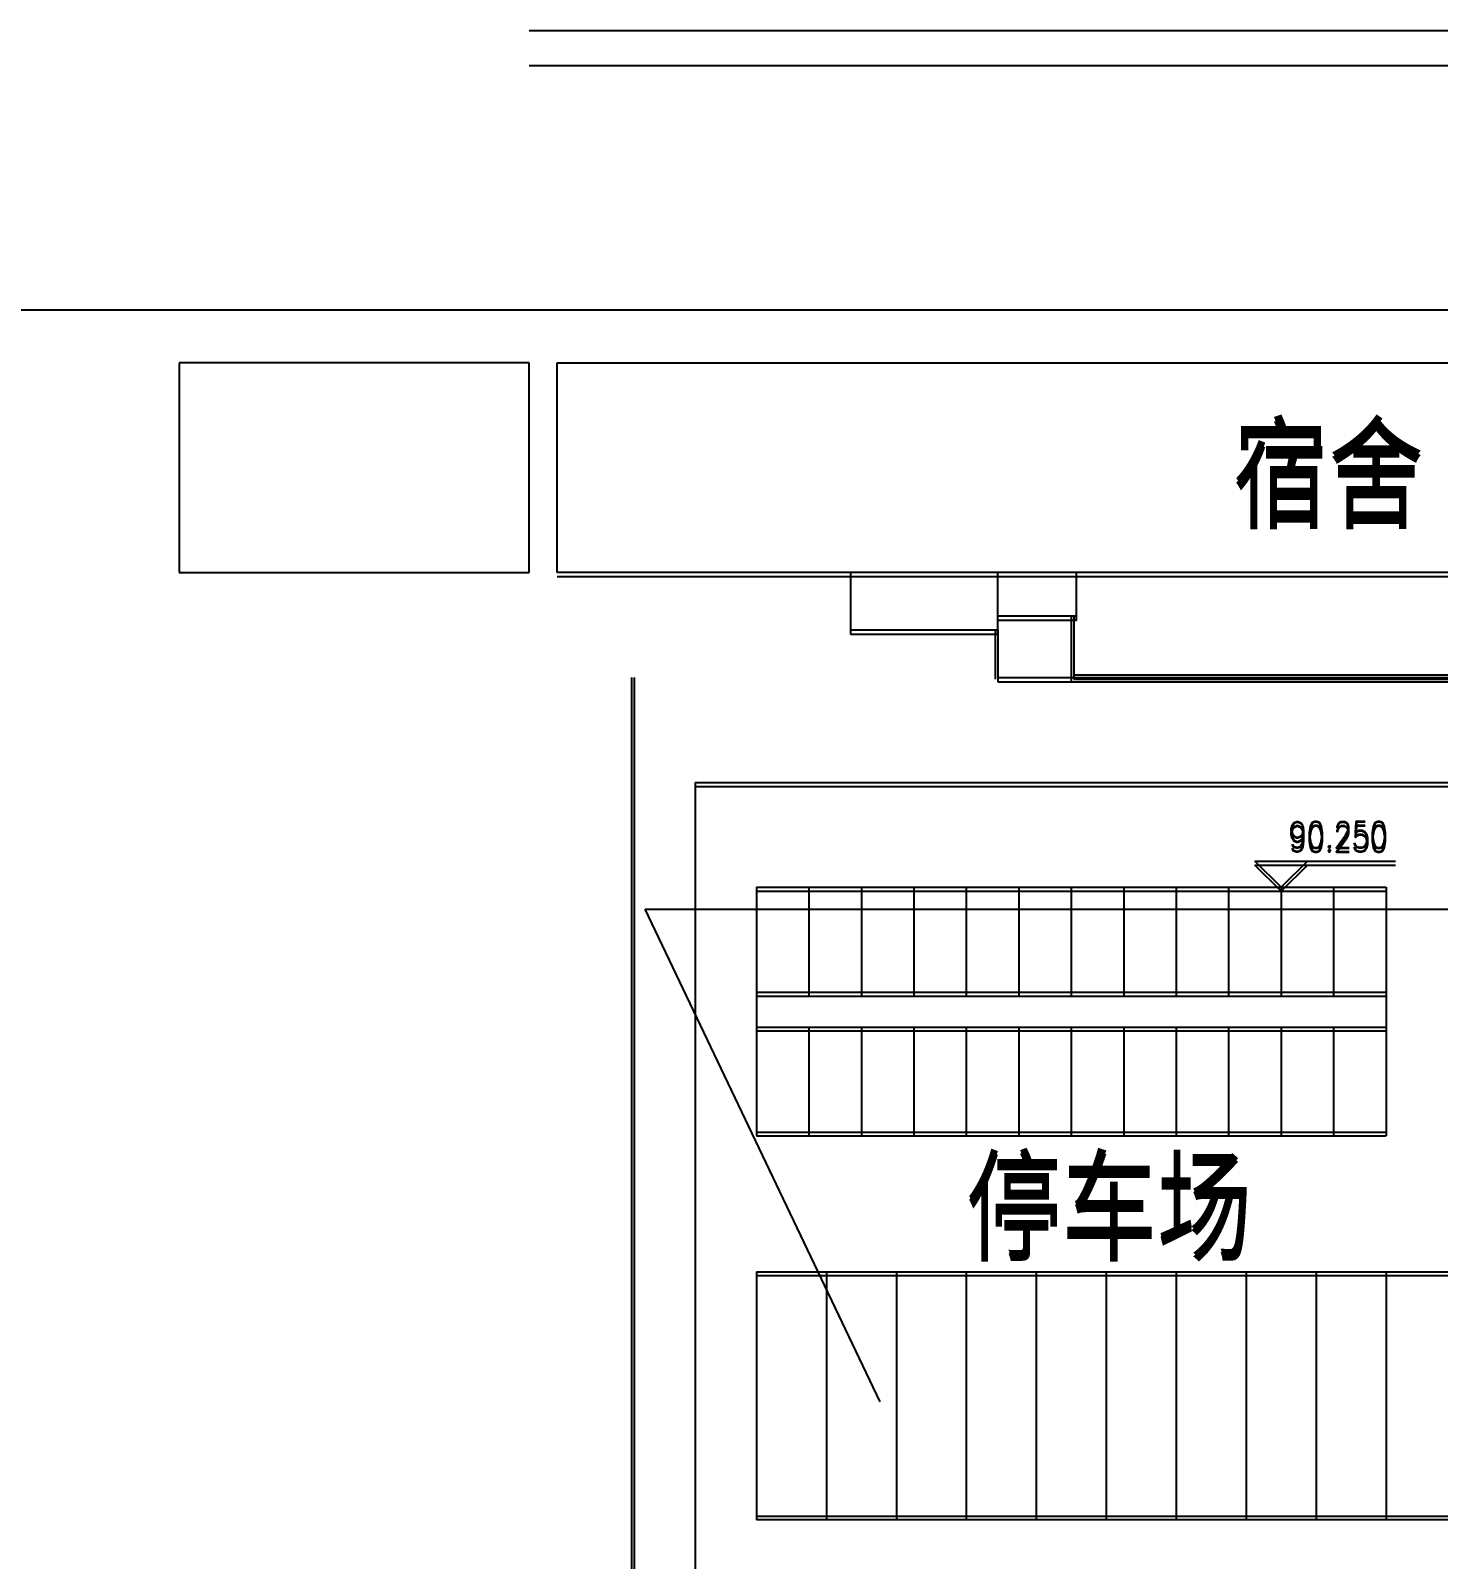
# Model space of a CAD drawing. Extents: x 532522 to 2902776, y -101917278 to 111238625.
# Drawn here: x 2901194.5 to 2901274.9, y 2548930.9 to 2549018.3 of the extents above; entities that cross this region are included whole.
import ezdxf
from ezdxf.enums import TextEntityAlignment as Align

# ---------------------------------------------------------------- set-up
doc = ezdxf.new("R2010")
doc.units = 0
doc.header["$LTSCALE"] = 1000
doc.header["$MEASUREMENT"] = 0
doc.linetypes.add('DASHDOT', pattern=[1, 0.5, -0.25, 0, -0.25])
for name, color, linetype in [('#1力能', 7, 'CONTINUOUS'), ('$TD_AUDIT_GENERATED_(1B714A)', 7, 'CONTINUOUS'), ('PUB_DIM', 3, 'CONTINUOUS'), ('PUB_TEXT', 7, 'CONTINUOUS'), ('道路', 5, 'CONTINUOUS')]:
    doc.layers.add(name, color=color, linetype=linetype)
doc.styles.add('_HZTCH', font='', dxfattribs={"width": 0.8})
doc.styles.add('DIM_FONT', font='SIMPLEX.shx', dxfattribs={"width": 0.8})
doc.styles.get("Standard").update_dxf_attribs({"font": '', "width": 1.1})
doc.styles.get('_HZTCH').set_extended_font_data('SimSun')
doc.styles.get('Standard').set_extended_font_data('SimSun')
doc.dimstyles.get("Standard").update_dxf_attribs({"dimtxt": 0.18, "dimasz": 0.18, "dimexe": 0.18, "dimexo": 0.0625, "dimgap": 0.09, "dimtad": 0, "dimtih": 1, "dimtoh": 1, "dimdec": 4, "dimzin": 0, "dimdsep": 46, "dimtxsty": 'Standard', "dimcen": 0.09, "dimadec": 0, "dimazin": 0, "dimtfac": 1, "dimtdec": 4, "dimtofl": 0, "dimtmove": 0, "dimatfit": 3, "dimfxl": 1, "dimtolj": 1, "dimtzin": 0, "dimarcsym": 0})

msp = doc.modelspace()

# ---------------------------------------------------------------- linework, layer by layer
at = {"layer": '$TD_AUDIT_GENERATED_(1B714A)', "color": 2, "linetype": 'Continuous'}
for p, q in [((2901305.854761758, 2549002.334324524), (2901186.554761758, 2549002.334324521)), ((2901253.954762019, 2548984.834326383), (2901253.954760877, 2548981.334341448)), ((2901254.104762019, 2548984.834326383), (2901254.104760926, 2548981.484341399)), ((2901249.604761758, 2548984.034319323), (2901249.604760926, 2548981.484342867)), ((2901249.754761758, 2548984.034319275), (2901249.754760877, 2548981.334342818)), ((2901228.804761757, 2548981.3343496), (2901228.80476176, 2548896.550450936)), ((2901228.954761757, 2548981.3343496), (2901228.95476176, 2548896.550450936)), ((2901253.954760877, 2548981.334341448), (2901300.154760877, 2548981.334326383)), ((2901254.104760926, 2548981.484341399), (2901300.004760926, 2548981.484326432)), ((2901235.954761758, 2548969.334351462), (2901271.954761758, 2548969.334339723)), ((2901235.954761758, 2548969.334351462), (2901235.954761758, 2548955.334351462)), ((2901238.954761758, 2548969.334351462), (2901238.954761758, 2548963.334350484)), ((2901241.954761758, 2548969.334351462), (2901241.954761758, 2548963.334349506)), ((2901244.954761758, 2548969.334351462), (2901244.954761758, 2548963.334348527)), ((2901247.954761758, 2548969.334351462), (2901247.954761758, 2548963.334347549)), ((2901250.954761758, 2548969.334351463), (2901250.954761758, 2548963.334346571)), ((2901253.954761758, 2548969.334351463), (2901253.954761758, 2548963.334345593)), ((2901256.954761758, 2548969.334351463), (2901256.954761758, 2548963.334344614)), ((2901259.954761758, 2548969.334351463), (2901259.954761758, 2548963.334343636)), ((2901262.954761758, 2548969.334351463), (2901262.954761758, 2548963.334342658)), ((2901265.954761758, 2548969.334351463), (2901265.954761758, 2548963.33434168)), ((2901268.954761758, 2548969.334351463), (2901268.954761758, 2548963.334340701)), ((2901271.954761758, 2548969.334339723), (2901271.954761758, 2548955.334339723)), ((2901235.954764367, 2548963.334351462), (2901271.954764367, 2548963.334339723)), ((2901235.954763715, 2548961.334351462), (2901271.954763715, 2548961.334339723)), ((2901238.954761758, 2548961.334350484), (2901238.954761758, 2548955.334351462)), ((2901241.954761758, 2548961.334349506), (2901241.954761758, 2548955.334351462)), ((2901244.954761758, 2548961.334348527), (2901244.954761758, 2548955.334351462)), ((2901247.954761758, 2548961.334347549), (2901247.954761758, 2548955.334351462)), ((2901250.954761758, 2548961.334346571), (2901250.954761758, 2548955.334351463)), ((2901253.954761758, 2548961.334345593), (2901253.954761758, 2548955.334351463)), ((2901256.954761758, 2548961.334344614), (2901256.954761758, 2548955.334351463)), ((2901259.954761758, 2548961.334343636), (2901259.954761758, 2548955.334351463)), ((2901262.954761758, 2548961.334342658), (2901262.954761758, 2548955.334351463)), ((2901265.954761758, 2548961.33434168), (2901265.954761758, 2548955.334351463)), ((2901268.954761758, 2548961.334340701), (2901268.954761758, 2548955.334351463)), ((2901235.954761758, 2548955.334351462), (2901271.954761758, 2548955.334339723)), ((2901235.954761758, 2548947.334351462), (2901275.954761758, 2548947.334338419)), ((2901235.954761758, 2548947.334351462), (2901235.954761759, 2548933.334351462)), ((2901239.954761758, 2548947.334351462), (2901239.954761759, 2548933.334351462)), ((2901243.954761758, 2548947.334351462), (2901243.954761759, 2548933.334351462)), ((2901247.954761758, 2548947.334351462), (2901247.954761759, 2548933.334351462)), ((2901251.954761758, 2548947.334351463), (2901251.954761759, 2548933.334351463)), ((2901255.954761758, 2548947.334351463), (2901255.954761759, 2548933.334351463)), ((2901259.954761758, 2548947.334351463), (2901259.954761759, 2548933.334351463)), ((2901263.954761758, 2548947.334351463), (2901263.954761759, 2548933.334351463)), ((2901267.954761758, 2548947.334351463), (2901267.954761759, 2548933.334351463)), ((2901271.954761758, 2548947.334339723), (2901271.954761759, 2548933.334351463)), ((2901281.941344783, 2548933.334351464), (2901235.954761759, 2548933.334351462))]:
    msp.add_line(p, q, dxfattribs=at)
at = {"layer": '$TD_AUDIT_GENERATED_(1B714A)', "color": 2, "linetype": 'Continuous', "extrusion": (0.0001844192949917201, -0.04943667431242819, 0.9987772430439386)}
for p, q in [((2901249.604758548, 2548983.785745272, 10.08491754462849), (2901249.604757716, 2548981.238886774, 9.958855187040841)), ((2901249.754758546, 2548983.785746591, 10.08488991314068), (2901249.754757665, 2548981.089071503, 9.951412054289015)), ((2901253.954758735, 2548984.58481379, 10.12366599068981), (2901253.954757594, 2548981.089108427, 9.950638372630726)), ((2901254.104758732, 2548984.584815158, 10.12363836162008), (2901254.10475764, 2548981.238926335, 9.958026242406893)), ((2901254.10475764, 2548981.238926335, 9.958026242406893), (2901300.00475686, 2548981.23932986, 9.94957100714132)), ((2901228.804758901, 2548981.088887275, 9.955271249504207), (2901228.804758904, 2548896.408657273, 5.763837193053172)), ((2901228.954758899, 2548981.088888642, 9.955243620434718), (2901228.954758902, 2548896.40865864, 5.763809563983683)), ((2901253.954757594, 2548981.089108427, 9.950638372630769), (2901300.154756808, 2548981.089514589, 9.942127874389538)), ((2901235.95475878, 2548969.103627201, 9.360714254053862), (2901271.954758168, 2548969.103943691, 9.354082696982806)), ((2901235.95475878, 2548969.103627201, 9.360714254053862), (2901235.954758781, 2548955.120745561, 8.668600801910172)), ((2901238.954758729, 2548969.103654552, 9.360161672664065), (2901238.954758729, 2548963.110990015, 9.063541573379188)), ((2901241.954758678, 2548969.103681904, 9.359609091274265), (2901241.954758678, 2548963.111016389, 9.062988943623278)), ((2901244.954758627, 2548969.103709255, 9.359056509884482), (2901244.954758627, 2548963.111042764, 9.062436313867352)), ((2901247.954758576, 2548969.103736606, 9.358503928494683), (2901247.954758576, 2548963.111069138, 9.061883684111425)), ((2901250.954758525, 2548969.103763958, 9.357951347104885), (2901250.954758525, 2548963.111095512, 9.061331054355513)), ((2901253.954758474, 2548969.103791309, 9.357398765715086), (2901253.954758474, 2548963.111121886, 9.060778424599572)), ((2901256.954758423, 2548969.103818661, 9.356846184325303), (2901256.954758423, 2548963.11114826, 9.06022579484366)), ((2901259.954758372, 2548969.103846012, 9.356293602935489), (2901259.954758372, 2548963.111174634, 9.059673165087748)), ((2901262.954758321, 2548969.103873363, 9.355741021545706), (2901262.954758321, 2548963.111201008, 9.059120535331807)), ((2901265.95475827, 2548969.103900714, 9.355188440155892), (2901265.95475827, 2548963.111227383, 9.058567905575895)), ((2901268.954758219, 2548969.103928066, 9.354635858766109), (2901268.954758219, 2548963.111253757, 9.058015275819985)), ((2901271.954758168, 2548969.103943691, 9.354082696982806), (2901271.954758168, 2548955.121062051, 8.66196924483907)), ((2901235.954761389, 2548963.110963641, 9.064094202654568), (2901271.954760777, 2548963.111280131, 9.05746264558345)), ((2901235.954760737, 2548961.113409121, 8.965220852468484), (2901271.954760125, 2548961.113725611, 8.958589295397353)), ((2901238.954758729, 2548961.113435495, 8.96466822307295), (2901238.954758729, 2548955.120772912, 8.668048220520388)), ((2901241.954758678, 2548961.113461869, 8.964115593317038), (2901241.954758679, 2548955.120800263, 8.667495639130605)), ((2901244.954758627, 2548961.113488243, 8.963562963561126), (2901244.954758627, 2548955.120827615, 8.666943057740792)), ((2901247.954758576, 2548961.113514618, 8.963010333805185), (2901247.954758577, 2548955.120854966, 8.666390476351008)), ((2901250.954758525, 2548961.113540992, 8.962457704049273), (2901250.954758525, 2548955.120882317, 8.665837894961209)), ((2901253.954758474, 2548961.113567366, 8.961905074293362), (2901253.954758475, 2548955.120909669, 8.665285313571411)), ((2901256.954758423, 2548961.11359374, 8.961352444537377), (2901256.954758423, 2548955.12093702, 8.664732732181612)), ((2901259.954758372, 2548961.113620115, 8.960799814781465), (2901259.954758373, 2548955.120964371, 8.664180150791829)), ((2901262.954758321, 2548961.113646489, 8.960247185025539), (2901262.954758321, 2548955.120991723, 8.663627569402015)), ((2901265.95475827, 2548961.113672863, 8.959694555269612), (2901265.95475827, 2548955.121019074, 8.663074988012232)), ((2901268.954758219, 2548961.113699237, 8.9591419255137), (2901268.954758219, 2548955.121046425, 8.662522406622447)), ((2901235.954758781, 2548955.120745561, 8.668600801910172), (2901271.954758168, 2548955.121062051, 8.66196924483907)), ((2901235.954758781, 2548947.130527481, 8.273107400685243), (2901275.954758101, 2548947.130879136, 8.265739003939613)), ((2901235.954758781, 2548947.130527481, 8.273107400685243), (2901235.954758781, 2548933.14764584, 7.580993948541538)), ((2901239.954758713, 2548947.130563949, 8.272370625498821), (2901239.954758713, 2548933.147682309, 7.58025717335516)), ((2901243.954758645, 2548947.130600417, 8.271633850312456), (2901243.954758645, 2548933.147718777, 7.579520398168722)), ((2901247.954758577, 2548947.130636886, 8.270897075126035), (2901247.954758577, 2548933.147755245, 7.578783622982344)), ((2901251.954758509, 2548947.130673354, 8.270160299939656), (2901251.954758509, 2548933.147791714, 7.578046847795922)), ((2901255.954758441, 2548947.130709823, 8.269423524753234), (2901255.954758441, 2548933.147828182, 7.577310072609544)), ((2901259.954758373, 2548947.130746291, 8.268686749566841), (2901259.954758373, 2548933.14786465, 7.576573297423121)), ((2901263.954758305, 2548947.130782759, 8.26794997438042), (2901263.954758305, 2548933.147901119, 7.575836522236743)), ((2901267.954758237, 2548947.130819228, 8.26721319919404), (2901267.954758237, 2548933.147937587, 7.575099747050321)), ((2901271.954758169, 2548947.13084397, 8.266475843614186), (2901271.954758169, 2548933.147974056, 7.574362971863942)), ((2901281.941341023, 2548933.148065105, 7.572523505221703), (2901235.954758781, 2548933.14764584, 7.580993948541538))]:
    msp.add_line(p, q, dxfattribs=at)
at = {"layer": 'PUB_DIM', "linetype": 'Continuous'}
for p, q in [((2901249.754760877, 2548981.334342818), (2901253.954760877, 2548981.334341448)), ((2901265.954761758, 2548969.334318525), (2901264.454761758, 2548970.834318525)), ((2901264.454761758, 2548970.834318525), (2901267.454761758, 2548970.834318525)), ((2901267.454761758, 2548970.834318525), (2901265.954761758, 2548969.334318525)), ((2901265.954761758, 2548970.834318525), (2901272.497618901, 2548970.834318525))]:
    msp.add_line(p, q, dxfattribs=at)
at = {"layer": 'PUB_DIM', "linetype": 'Continuous', "extrusion": (0.0001844192949917201, -0.04943667431242819, 0.9987772430439386)}
for p, q in [((2901249.754757665, 2548981.089071503, 9.951412054289015), (2901253.954757594, 2548981.089108427, 9.950638372630726)), ((2901264.454758295, 2548970.602020031, 9.429618115248886), (2901267.454758245, 2548970.602047382, 9.42906553385443)), ((2901265.95475827, 2548969.103867817, 9.355186811821987), (2901264.454758295, 2548970.602020031, 9.429618115248886)), ((2901265.95475827, 2548970.602033707, 9.429341824551651), (2901272.497615302, 2548970.602093359, 9.42813667084377)), ((2901267.454758245, 2548970.602047382, 9.42906553385443), (2901265.95475827, 2548969.103867817, 9.355186811821987))]:
    msp.add_line(p, q, dxfattribs=at)
at = {"layer": '道路', "color": 4}
for p, q in [((2901222.954762408, 2549018.334351557), (2901389.554765345, 2549018.334297231)), ((2901222.954761756, 2549016.334351557), (2901389.454764693, 2549016.334297264)), ((2901222.954761756, 2549016.334351557), (2901389.554764693, 2549016.334297231)), ((2901202.954761757, 2548999.33435234), (2901202.954761757, 2548987.331557441)), ((2901222.954761757, 2548999.33435234), (2901202.954761757, 2548999.33435234)), ((2901222.954761757, 2548987.331557441), (2901222.954761757, 2548999.33435234)), ((2901224.554761758, 2548999.33435234), (2901316.954761758, 2548999.334322209)), ((2901224.554761758, 2548987.334319274), (2901224.554761758, 2548999.33435234)), ((2901202.954761757, 2548987.331557441), (2901222.954761757, 2548987.331557441)), ((2901316.954761758, 2548987.334319274), (2901224.554761758, 2548987.334319274)), ((2901241.354761758, 2548984.034319275), (2901241.354761758, 2548987.334319274)), ((2901249.754761758, 2548984.034319275), (2901249.754761758, 2548987.334319274)), ((2901254.254761758, 2548984.834326383), (2901254.254761758, 2548987.334319274)), ((2901254.254761758, 2548984.834326383), (2901249.754761758, 2548984.834326383)), ((2901249.754761758, 2548984.034319275), (2901241.354761758, 2548984.034319275))]:
    msp.add_line(p, q, dxfattribs=at)
at = {"layer": '道路', "color": 4, "extrusion": (0.0001844192949917201, -0.04943667431242819, 0.9987772430439386)}
for p, q in [((2901316.954757403, 2548987.082324217, 10.23565311791035), (2901224.554758974, 2548987.081481799, 10.25267262485928)), ((2901241.354758688, 2548983.785670008, 10.08643714104513), (2901241.354758688, 2548987.081634966, 10.24957816905038)), ((2901249.754758546, 2548983.785746591, 10.08488991314068), (2901249.754758546, 2548987.081711549, 10.24803094114593)), ((2901254.254758469, 2548984.584816526, 10.1236107325984), (2901254.254758469, 2548987.081752576, 10.24720206905426)), ((2901249.754758546, 2548983.785746591, 10.08488991314068), (2901241.354758688, 2548983.785670008, 10.08643714104513)), ((2901254.254758469, 2548984.584816526, 10.1236107325984), (2901249.754758546, 2548984.584775499, 10.12443960469008))]:
    msp.add_line(p, q, dxfattribs=at)
at = {"layer": '道路', "color": 4, "linetype": 'DASHDOT', "ltscale": 5, "extrusion": (0.0001844192949917201, -0.04943667431242819, 0.9987772430439386)}
for q in [(2901400.296375803, 2548975.097735553, 9.627060948556654), (2901232.454758843, 2548867.454137782, 4.329995672996709)]:
    msp.add_line((2901232.454758839, 2548975.096259991, 9.657979039687852), q, dxfattribs=at)
at = {"layer": '道路', "color": 4, "linetype": 'DASHDOT', "ltscale": 5}
for q in [(2901400.296381575, 2548975.334297873), (2901232.454761761, 2548867.560450937)]:
    msp.add_line((2901232.454761758, 2548975.334352604), q, dxfattribs=at)

# ---------------------------------------------------------------- texts
at = {"layer": 'PUB_DIM', "linetype": 'Continuous', "extrusion": (0.0001844192949917201, -0.04943667431242819, 0.9987772430439386), "style": 'DIM_FONT', "width": 0.8}
msp.add_text('90.250', height=1.5, rotation=359.7865253199272, dxfattribs=at).set_placement((2910757.69612551, 2535028.454547269, -125468.1622507031), align=Align.MIDDLE)
at = {"layer": 'PUB_DIM', "linetype": 'Continuous', "style": 'DIM_FONT', "width": 0.8}
msp.add_text('90.250', height=1.5, dxfattribs=at).set_placement((2901269.226190329, 2548972.334318525), align=Align.MIDDLE)
at = {"layer": 'PUB_TEXT', "linetype": 'Continuous', "extrusion": (0.0001844192949917201, -0.04943667431242819, 0.9987772430439386), "style": '_HZTCH', "width": 0.8}
for s, p in [('宿舍', (2910751.74718946, 2535046.748263408, -125468.1622507031)), ('停车场', (2910736.329973605, 2535004.871310376, -125468.1622507031))]:
    msp.add_text(s, height=5, rotation=359.7865253199272, dxfattribs=at).set_placement(p)
at = {"layer": 'PUB_TEXT', "linetype": 'Continuous', "style": '_HZTCH', "width": 0.8}
for s, p in [('宿舍', (2901263.209136341, 2548990.60574298)), ('停车场', (2901247.948053795, 2548948.671638727))]:
    msp.add_text(s, height=5, dxfattribs=at).set_placement(p)

# ---------------------------------------------------------------- leaders
at = {"layer": '#1力能', "color": 3, "linetype": 'Continuous'}
msp.add_leader([(2901243.034391754, 2548939.898577969), (2901229.591511836, 2548968.083853603), (2901362.200720654, 2548968.099635758)], dimstyle='Standard', override={"dimtxt": 2.7, "dimgap": 0.6, "dimtad": 0, "dimtoh": 0, "dimtsz": 0, "dimtofl": 1}, dxfattribs=at)

doc.saveas('drawing.dxf')
